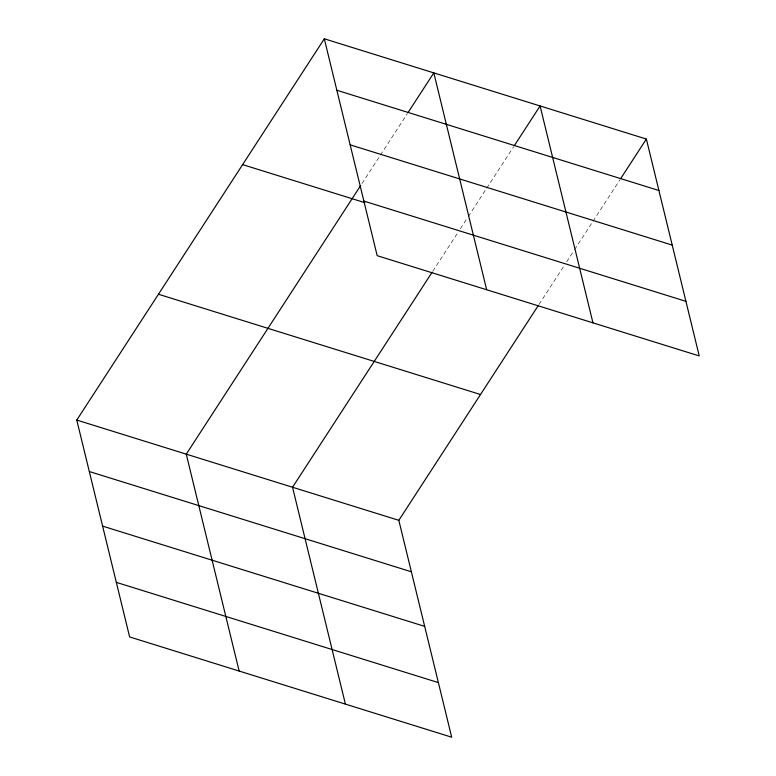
<?xml version="1.0" encoding="UTF-8"?>
<svg xmlns="http://www.w3.org/2000/svg" width="776" height="776" viewBox="0 0 776 776"><rect width="100%" height="100%" fill="white"/><g stroke="black" fill="none" stroke-linecap="round" stroke-linejoin="round"><path stroke-width="0.58" stroke-dasharray="3.88 2.91" d="M362.004 183.485L379.794 156.092M380.444 155.074L407.458 113.471M432.756 271.29L458.403 231.791M460.372 228.745L467.627 217.581M468.277 216.572L486.067 189.169M486.727 188.161L513.741 146.557M539.039 304.376L564.676 264.878M566.655 261.832L573.9 250.667M574.56 249.659L592.35 222.256M593.01 221.247L620.014 179.644"/><path stroke-width="1.16" d="M538.379 305.385L398.825 520.327L451.69 737.2L129.631 636.95L76.766 420.068L324.31 38.8L646.369 139.049L699.234 355.932L377.175 255.673L324.31 38.8M360.685 185.512L186.259 454.164L239.134 671.036M408.118 112.462L433.813 72.886L486.678 289.758M432.096 272.298L292.542 487.241L345.407 704.113M514.401 145.539L540.086 105.972L592.961 322.845M620.674 178.625L646.369 139.049M336.852 90.258L658.911 190.508M350.16 144.84L672.22 245.1M363.876 201.081L685.935 301.34M242.616 164.619L364.827 202.662M158.45 294.25L480.509 394.509M76.766 420.068L398.825 520.327M89.308 471.527L411.367 571.786M102.616 526.118L424.676 626.368M116.322 582.359L438.382 682.608"/></g></svg>
